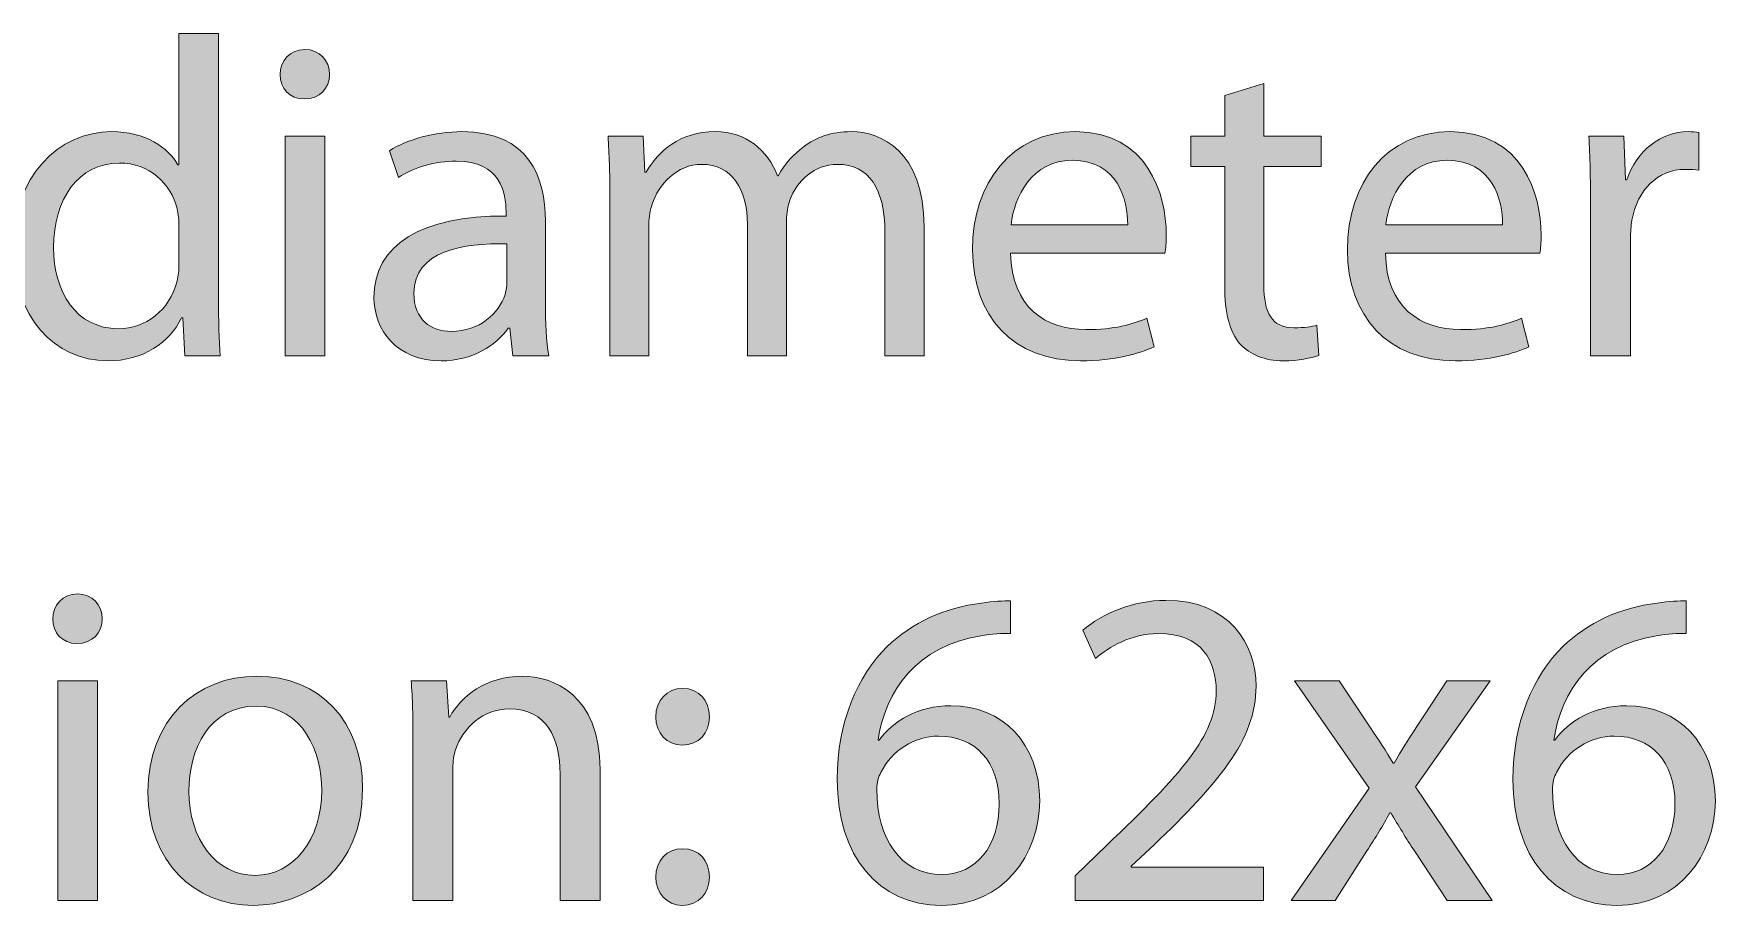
# Model space of a CAD drawing. Header units: inches. Extents: x 8 to 183, y -149 to -13.
# Drawn here: x 123.12 to 143.5, y -130.55 to -119.98 of the extents above; entities that cross this region are included whole.
import ezdxf

# ---------------------------------------------------------------- set-up
doc = ezdxf.new("R2010")
doc.units = ezdxf.units.IN
doc.header["$MEASUREMENT"] = 0
doc.layers.add('Layer 1', color=7, linetype='Continuous')

# ---------------------------------------------------------------- blocks, each defined once
blk = doc.blocks.new('block 7')
at = {"layer": 'Layer 1'}
h = blk.add_hatch(color=7, dxfattribs=at)
h.dxf.hatch_style = 2
edge = h.paths.add_edge_path()
edge.add_spline(control_points=[(125.356, -119.982), (125.356, -119.982), (125.356, -123.2), (125.356, -123.2), (125.356, -123.437), (125.367, -123.706), (125.378, -123.888), (125.378, -123.888), (124.949, -123.888), (124.949, -123.888), (124.949, -123.888), (124.927, -123.426), (124.927, -123.426), (124.927, -123.426), (124.911, -123.426), (124.911, -123.426), (124.768, -123.723), (124.449, -123.948), (124.014, -123.948), (123.37, -123.948), (122.87, -123.404), (122.87, -122.595), (122.864, -121.709), (123.42, -121.17), (124.063, -121.17), (124.476, -121.17), (124.746, -121.363), (124.867, -121.572), (124.867, -121.572), (124.878, -121.572), (124.878, -121.572), (124.878, -121.572), (124.878, -119.982), (124.878, -119.982), (124.878, -119.982), (125.356, -119.982), (125.356, -119.982)], knot_values=[0, 0, 0, 0, 1, 1, 1, 2, 2, 2, 3, 3, 3, 4, 4, 4, 5, 5, 5, 6, 6, 6, 7, 7, 7, 8, 8, 8, 9, 9, 9, 10, 10, 10, 11, 11, 11, 12, 12, 12, 12], degree=3, periodic=1)
edge = h.paths.add_edge_path()
edge.add_spline(control_points=[(124.878, -122.309), (124.878, -122.248), (124.872, -122.166), (124.856, -122.105), (124.784, -121.803), (124.52, -121.55), (124.157, -121.55), (123.656, -121.55), (123.359, -121.99), (123.359, -122.573), (123.359, -123.112), (123.629, -123.558), (124.146, -123.558), (124.47, -123.558), (124.768, -123.338), (124.856, -122.98), (124.872, -122.914), (124.878, -122.848), (124.878, -122.771), (124.878, -122.771), (124.878, -122.309), (124.878, -122.309)], knot_values=[0, 0, 0, 0, 1, 1, 1, 2, 2, 2, 3, 3, 3, 4, 4, 4, 5, 5, 5, 6, 6, 6, 7, 7, 7, 7], degree=3, periodic=1)
h = blk.add_hatch(color=7, dxfattribs=at)
h.dxf.hatch_style = 2
edge = h.paths.add_edge_path()
edge.add_spline(control_points=[(126.703, -120.477), (126.703, -120.642), (126.588, -120.774), (126.395, -120.774), (126.219, -120.774), (126.104, -120.642), (126.104, -120.477), (126.104, -120.312), (126.225, -120.174), (126.406, -120.174), (126.582, -120.174), (126.703, -120.306), (126.703, -120.477)], knot_values=[0, 0, 0, 0, 1, 1, 1, 2, 2, 2, 3, 3, 3, 4, 4, 4, 4], degree=3, periodic=1)
h.paths.add_polyline_path([(126.164, -123.888), (126.164, -121.225), (126.648, -121.225), (126.648, -123.888)])
h = blk.add_hatch(color=7, dxfattribs=at)
h.dxf.hatch_style = 2
edge = h.paths.add_edge_path()
edge.add_spline(control_points=[(138.028, -120.587), (138.028, -120.587), (138.028, -121.225), (138.028, -121.225), (138.028, -121.225), (138.721, -121.225), (138.721, -121.225), (138.721, -121.225), (138.721, -121.594), (138.721, -121.594), (138.721, -121.594), (138.028, -121.594), (138.028, -121.594), (138.028, -121.594), (138.028, -123.03), (138.028, -123.03), (138.028, -123.36), (138.121, -123.547), (138.391, -123.547), (138.523, -123.547), (138.6, -123.536), (138.671, -123.514), (138.671, -123.514), (138.693, -123.882), (138.693, -123.882), (138.6, -123.915), (138.451, -123.948), (138.264, -123.948), (138.039, -123.948), (137.857, -123.871), (137.742, -123.745), (137.61, -123.596), (137.554, -123.36), (137.554, -123.046), (137.554, -123.046), (137.554, -121.594), (137.554, -121.594), (137.554, -121.594), (137.142, -121.594), (137.142, -121.594), (137.142, -121.594), (137.142, -121.225), (137.142, -121.225), (137.142, -121.225), (137.554, -121.225), (137.554, -121.225), (137.554, -121.225), (137.554, -120.73), (137.554, -120.73), (137.554, -120.73), (138.028, -120.587), (138.028, -120.587)], knot_values=[0, 0, 0, 0, 1, 1, 1, 2, 2, 2, 3, 3, 3, 4, 4, 4, 5, 5, 5, 6, 6, 6, 7, 7, 7, 8, 8, 8, 9, 9, 9, 10, 10, 10, 11, 11, 11, 12, 12, 12, 13, 13, 13, 14, 14, 14, 15, 15, 15, 16, 16, 16, 17, 17, 17, 17], degree=3, periodic=1)
h = blk.add_hatch(color=7, dxfattribs=at)
h.dxf.hatch_style = 2
edge = h.paths.add_edge_path()
edge.add_spline(control_points=[(129.321, -123.25), (129.321, -123.481), (129.332, -123.706), (129.36, -123.888), (129.36, -123.888), (128.926, -123.888), (128.926, -123.888), (128.926, -123.888), (128.887, -123.552), (128.887, -123.552), (128.887, -123.552), (128.87, -123.552), (128.87, -123.552), (128.722, -123.761), (128.436, -123.948), (128.056, -123.948), (127.517, -123.948), (127.242, -123.569), (127.242, -123.184), (127.242, -122.54), (127.814, -122.188), (128.843, -122.193), (128.843, -122.193), (128.843, -122.138), (128.843, -122.138), (128.843, -121.924), (128.782, -121.522), (128.238, -121.528), (127.985, -121.528), (127.726, -121.599), (127.539, -121.726), (127.539, -121.726), (127.429, -121.401), (127.429, -121.401), (127.649, -121.264), (127.974, -121.17), (128.309, -121.17), (129.123, -121.17), (129.321, -121.726), (129.321, -122.254), (129.321, -122.254), (129.321, -123.25), (129.321, -123.25)], knot_values=[0, 0, 0, 0, 1, 1, 1, 2, 2, 2, 3, 3, 3, 4, 4, 4, 5, 5, 5, 6, 6, 6, 7, 7, 7, 8, 8, 8, 9, 9, 9, 10, 10, 10, 11, 11, 11, 12, 12, 12, 13, 13, 13, 14, 14, 14, 14], degree=3, periodic=1)
edge = h.paths.add_edge_path()
edge.add_spline(control_points=[(128.854, -122.529), (128.326, -122.518), (127.726, -122.611), (127.726, -123.129), (127.726, -123.448), (127.935, -123.591), (128.177, -123.591), (128.529, -123.591), (128.755, -123.371), (128.832, -123.145), (128.848, -123.09), (128.854, -123.035), (128.854, -122.991), (128.854, -122.991), (128.854, -122.529), (128.854, -122.529)], knot_values=[0, 0, 0, 0, 1, 1, 1, 2, 2, 2, 3, 3, 3, 4, 4, 4, 5, 5, 5, 5], degree=3, periodic=1)
h = blk.add_hatch(color=7, dxfattribs=at)
h.dxf.hatch_style = 2
edge = h.paths.add_edge_path()
edge.add_spline(control_points=[(130.102, -121.946), (130.102, -121.665), (130.091, -121.445), (130.08, -121.225), (130.08, -121.225), (130.504, -121.225), (130.504, -121.225), (130.504, -121.225), (130.526, -121.66), (130.526, -121.66), (130.526, -121.66), (130.542, -121.66), (130.542, -121.66), (130.691, -121.407), (130.938, -121.17), (131.384, -121.17), (131.742, -121.17), (132.016, -121.39), (132.132, -121.704), (132.132, -121.704), (132.143, -121.704), (132.143, -121.704), (132.226, -121.55), (132.336, -121.44), (132.446, -121.357), (132.605, -121.236), (132.776, -121.17), (133.029, -121.17), (133.386, -121.17), (133.909, -121.401), (133.909, -122.325), (133.909, -122.325), (133.909, -123.888), (133.909, -123.888), (133.909, -123.888), (133.436, -123.888), (133.436, -123.888), (133.436, -123.888), (133.436, -122.386), (133.436, -122.386), (133.436, -121.869), (133.243, -121.566), (132.858, -121.566), (132.578, -121.566), (132.369, -121.77), (132.281, -122.001), (132.259, -122.072), (132.242, -122.155), (132.242, -122.243), (132.242, -122.243), (132.242, -123.888), (132.242, -123.888), (132.242, -123.888), (131.769, -123.888), (131.769, -123.888), (131.769, -123.888), (131.769, -122.292), (131.769, -122.292), (131.769, -121.869), (131.582, -121.566), (131.213, -121.566), (130.916, -121.566), (130.691, -121.808), (130.614, -122.05), (130.586, -122.116), (130.575, -122.204), (130.575, -122.287), (130.575, -122.287), (130.575, -123.888), (130.575, -123.888), (130.575, -123.888), (130.102, -123.888), (130.102, -123.888), (130.102, -123.888), (130.102, -121.946), (130.102, -121.946)], knot_values=[0, 0, 0, 0, 1, 1, 1, 2, 2, 2, 3, 3, 3, 4, 4, 4, 5, 5, 5, 6, 6, 6, 7, 7, 7, 8, 8, 8, 9, 9, 9, 10, 10, 10, 11, 11, 11, 12, 12, 12, 13, 13, 13, 14, 14, 14, 15, 15, 15, 16, 16, 16, 17, 17, 17, 18, 18, 18, 19, 19, 19, 20, 20, 20, 21, 21, 21, 22, 22, 22, 23, 23, 23, 24, 24, 24, 25, 25, 25, 25], degree=3, periodic=1)
h = blk.add_hatch(color=7, dxfattribs=at)
h.dxf.hatch_style = 2
edge = h.paths.add_edge_path()
edge.add_spline(control_points=[(134.959, -122.644), (134.97, -123.299), (135.382, -123.569), (135.872, -123.569), (136.218, -123.569), (136.433, -123.508), (136.609, -123.431), (136.609, -123.431), (136.697, -123.778), (136.697, -123.778), (136.526, -123.855), (136.23, -123.948), (135.806, -123.948), (134.986, -123.948), (134.497, -123.404), (134.497, -122.601), (134.497, -121.797), (134.97, -121.17), (135.745, -121.17), (136.62, -121.17), (136.845, -121.929), (136.845, -122.419), (136.845, -122.518), (136.84, -122.589), (136.829, -122.644), (136.829, -122.644), (134.959, -122.644), (134.959, -122.644)], knot_values=[0, 0, 0, 0, 1, 1, 1, 2, 2, 2, 3, 3, 3, 4, 4, 4, 5, 5, 5, 6, 6, 6, 7, 7, 7, 8, 8, 8, 9, 9, 9, 9], degree=3, periodic=1)
edge = h.paths.add_edge_path()
edge.add_spline(control_points=[(136.378, -122.298), (136.383, -121.995), (136.252, -121.517), (135.707, -121.517), (135.212, -121.517), (135.003, -121.962), (134.964, -122.298), (134.964, -122.298), (136.378, -122.298), (136.378, -122.298)], knot_values=[0, 0, 0, 0, 1, 1, 1, 2, 2, 2, 3, 3, 3, 3], degree=3, periodic=1)
h = blk.add_hatch(color=7, dxfattribs=at)
h.dxf.hatch_style = 2
edge = h.paths.add_edge_path()
edge.add_spline(control_points=[(139.502, -122.644), (139.513, -123.299), (139.925, -123.569), (140.415, -123.569), (140.762, -123.569), (140.976, -123.508), (141.152, -123.431), (141.152, -123.431), (141.24, -123.778), (141.24, -123.778), (141.07, -123.855), (140.773, -123.948), (140.349, -123.948), (139.529, -123.948), (139.04, -123.404), (139.04, -122.601), (139.04, -121.797), (139.513, -121.17), (140.288, -121.17), (141.163, -121.17), (141.389, -121.929), (141.389, -122.419), (141.389, -122.518), (141.383, -122.589), (141.372, -122.644), (141.372, -122.644), (139.502, -122.644), (139.502, -122.644)], knot_values=[0, 0, 0, 0, 1, 1, 1, 2, 2, 2, 3, 3, 3, 4, 4, 4, 5, 5, 5, 6, 6, 6, 7, 7, 7, 8, 8, 8, 9, 9, 9, 9], degree=3, periodic=1)
edge = h.paths.add_edge_path()
edge.add_spline(control_points=[(140.921, -122.298), (140.927, -121.995), (140.795, -121.517), (140.25, -121.517), (139.755, -121.517), (139.546, -121.962), (139.507, -122.298), (139.507, -122.298), (140.921, -122.298), (140.921, -122.298)], knot_values=[0, 0, 0, 0, 1, 1, 1, 2, 2, 2, 3, 3, 3, 3], degree=3, periodic=1)
h = blk.add_hatch(color=7, dxfattribs=at)
h.dxf.hatch_style = 2
edge = h.paths.add_edge_path()
edge.add_spline(control_points=[(141.987, -122.056), (141.987, -121.742), (141.982, -121.473), (141.966, -121.225), (141.966, -121.225), (142.389, -121.225), (142.389, -121.225), (142.389, -121.225), (142.411, -121.753), (142.411, -121.753), (142.411, -121.753), (142.428, -121.753), (142.428, -121.753), (142.548, -121.396), (142.846, -121.17), (143.17, -121.17), (143.22, -121.17), (143.258, -121.176), (143.302, -121.181), (143.302, -121.181), (143.302, -121.638), (143.302, -121.638), (143.253, -121.627), (143.203, -121.627), (143.137, -121.627), (142.796, -121.627), (142.554, -121.88), (142.488, -122.243), (142.477, -122.309), (142.472, -122.391), (142.472, -122.468), (142.472, -122.468), (142.472, -123.888), (142.472, -123.888), (142.472, -123.888), (141.987, -123.888), (141.987, -123.888), (141.987, -123.888), (141.987, -122.056), (141.987, -122.056)], knot_values=[0, 0, 0, 0, 1, 1, 1, 2, 2, 2, 3, 3, 3, 4, 4, 4, 5, 5, 5, 6, 6, 6, 7, 7, 7, 8, 8, 8, 9, 9, 9, 10, 10, 10, 11, 11, 11, 12, 12, 12, 13, 13, 13, 13], degree=3, periodic=1)
h = blk.add_hatch(color=7, dxfattribs=at)
h.dxf.hatch_style = 2
edge = h.paths.add_edge_path()
edge.add_spline(control_points=[(123.948, -127.077), (123.948, -127.242), (123.832, -127.374), (123.64, -127.374), (123.464, -127.374), (123.348, -127.242), (123.348, -127.077), (123.348, -126.912), (123.469, -126.774), (123.651, -126.774), (123.827, -126.774), (123.948, -126.906), (123.948, -127.077)], knot_values=[0, 0, 0, 0, 1, 1, 1, 2, 2, 2, 3, 3, 3, 4, 4, 4, 4], degree=3, periodic=1)
h.paths.add_polyline_path([(123.409, -130.488), (123.409, -127.825), (123.893, -127.825), (123.893, -130.488)])
h = blk.add_hatch(color=7, dxfattribs=at)
h.dxf.hatch_style = 2
edge = h.paths.add_edge_path()
edge.add_spline(control_points=[(134.959, -127.253), (134.86, -127.247), (134.733, -127.258), (134.596, -127.28), (133.831, -127.401), (133.435, -127.952), (133.352, -128.546), (133.352, -128.546), (133.364, -128.546), (133.364, -128.546), (133.534, -128.315), (133.837, -128.128), (134.233, -128.128), (134.865, -128.128), (135.311, -128.59), (135.311, -129.283), (135.311, -129.943), (134.865, -130.548), (134.117, -130.548), (133.358, -130.548), (132.857, -129.954), (132.857, -129.024), (132.857, -128.32), (133.105, -127.765), (133.462, -127.412), (133.76, -127.121), (134.156, -126.939), (134.607, -126.884), (134.75, -126.862), (134.871, -126.857), (134.959, -126.857), (134.959, -126.857), (134.959, -127.253), (134.959, -127.253)], knot_values=[0, 0, 0, 0, 1, 1, 1, 2, 2, 2, 3, 3, 3, 4, 4, 4, 5, 5, 5, 6, 6, 6, 7, 7, 7, 8, 8, 8, 9, 9, 9, 10, 10, 10, 11, 11, 11, 11], degree=3, periodic=1)
edge = h.paths.add_edge_path()
edge.add_spline(control_points=[(134.821, -129.316), (134.821, -128.804), (134.53, -128.496), (134.084, -128.496), (133.792, -128.496), (133.518, -128.672), (133.386, -128.936), (133.358, -128.991), (133.336, -129.057), (133.336, -129.145), (133.341, -129.734), (133.616, -130.174), (134.128, -130.174), (134.541, -130.174), (134.821, -129.827), (134.821, -129.316)], knot_values=[0, 0, 0, 0, 1, 1, 1, 2, 2, 2, 3, 3, 3, 4, 4, 4, 5, 5, 5, 5], degree=3, periodic=1)
h = blk.add_hatch(color=7, dxfattribs=at)
h.dxf.hatch_style = 2
edge = h.paths.add_edge_path()
edge.add_spline(control_points=[(135.739, -130.488), (135.739, -130.488), (135.739, -130.191), (135.739, -130.191), (135.739, -130.191), (136.119, -129.822), (136.119, -129.822), (137.032, -128.953), (137.45, -128.491), (137.45, -127.952), (137.45, -127.589), (137.28, -127.253), (136.746, -127.253), (136.421, -127.253), (136.152, -127.418), (135.987, -127.555), (135.987, -127.555), (135.833, -127.214), (135.833, -127.214), (136.075, -127.011), (136.432, -126.851), (136.84, -126.851), (137.61, -126.851), (137.934, -127.379), (137.934, -127.891), (137.934, -128.551), (137.456, -129.085), (136.702, -129.811), (136.702, -129.811), (136.421, -130.075), (136.421, -130.075), (136.421, -130.075), (136.421, -130.086), (136.421, -130.086), (136.421, -130.086), (138.022, -130.086), (138.022, -130.086), (138.022, -130.086), (138.022, -130.488), (138.022, -130.488), (138.022, -130.488), (135.739, -130.488), (135.739, -130.488)], knot_values=[0, 0, 0, 0, 1, 1, 1, 2, 2, 2, 3, 3, 3, 4, 4, 4, 5, 5, 5, 6, 6, 6, 7, 7, 7, 8, 8, 8, 9, 9, 9, 10, 10, 10, 11, 11, 11, 12, 12, 12, 13, 13, 13, 14, 14, 14, 14], degree=3, periodic=1)
h = blk.add_hatch(color=7, dxfattribs=at)
h.dxf.hatch_style = 2
edge = h.paths.add_edge_path()
edge.add_spline(control_points=[(143.148, -127.253), (143.049, -127.247), (142.923, -127.258), (142.785, -127.28), (142.02, -127.401), (141.624, -127.952), (141.542, -128.546), (141.542, -128.546), (141.553, -128.546), (141.553, -128.546), (141.723, -128.315), (142.026, -128.128), (142.422, -128.128), (143.055, -128.128), (143.5, -128.59), (143.5, -129.283), (143.5, -129.943), (143.055, -130.548), (142.307, -130.548), (141.547, -130.548), (141.047, -129.954), (141.047, -129.024), (141.047, -128.32), (141.294, -127.765), (141.652, -127.412), (141.949, -127.121), (142.345, -126.939), (142.796, -126.884), (142.939, -126.862), (143.06, -126.857), (143.148, -126.857), (143.148, -126.857), (143.148, -127.253), (143.148, -127.253)], knot_values=[0, 0, 0, 0, 1, 1, 1, 2, 2, 2, 3, 3, 3, 4, 4, 4, 5, 5, 5, 6, 6, 6, 7, 7, 7, 8, 8, 8, 9, 9, 9, 10, 10, 10, 11, 11, 11, 11], degree=3, periodic=1)
edge = h.paths.add_edge_path()
edge.add_spline(control_points=[(143.011, -129.316), (143.011, -128.804), (142.719, -128.496), (142.274, -128.496), (141.982, -128.496), (141.707, -128.672), (141.575, -128.936), (141.547, -128.991), (141.525, -129.057), (141.525, -129.145), (141.531, -129.734), (141.806, -130.174), (142.317, -130.174), (142.73, -130.174), (143.011, -129.827), (143.011, -129.316)], knot_values=[0, 0, 0, 0, 1, 1, 1, 2, 2, 2, 3, 3, 3, 4, 4, 4, 5, 5, 5, 5], degree=3, periodic=1)
h = blk.add_hatch(color=7, dxfattribs=at)
h.dxf.hatch_style = 2
edge = h.paths.add_edge_path()
edge.add_spline(control_points=[(127.105, -129.134), (127.105, -130.119), (126.418, -130.548), (125.779, -130.548), (125.064, -130.548), (124.503, -130.02), (124.503, -129.178), (124.503, -128.293), (125.092, -127.77), (125.824, -127.77), (126.588, -127.77), (127.105, -128.326), (127.105, -129.134)], knot_values=[0, 0, 0, 0, 1, 1, 1, 2, 2, 2, 3, 3, 3, 4, 4, 4, 4], degree=3, periodic=1)
edge = h.paths.add_edge_path()
edge.add_spline(control_points=[(124.998, -129.162), (124.998, -129.745), (125.328, -130.185), (125.802, -130.185), (126.264, -130.185), (126.61, -129.75), (126.61, -129.151), (126.61, -128.7), (126.384, -128.133), (125.813, -128.133), (125.246, -128.133), (124.998, -128.661), (124.998, -129.162)], knot_values=[0, 0, 0, 0, 1, 1, 1, 2, 2, 2, 3, 3, 3, 4, 4, 4, 4], degree=3, periodic=1)
h = blk.add_hatch(color=7, dxfattribs=at)
h.dxf.hatch_style = 2
edge = h.paths.add_edge_path()
edge.add_spline(control_points=[(127.715, -128.546), (127.715, -128.265), (127.71, -128.045), (127.693, -127.825), (127.693, -127.825), (128.122, -127.825), (128.122, -127.825), (128.122, -127.825), (128.15, -128.265), (128.15, -128.265), (128.15, -128.265), (128.161, -128.265), (128.161, -128.265), (128.293, -128.018), (128.601, -127.77), (129.041, -127.77), (129.41, -127.77), (129.982, -127.99), (129.982, -128.903), (129.982, -128.903), (129.982, -130.488), (129.982, -130.488), (129.982, -130.488), (129.497, -130.488), (129.497, -130.488), (129.497, -130.488), (129.497, -128.953), (129.497, -128.953), (129.497, -128.524), (129.338, -128.166), (128.881, -128.166), (128.568, -128.166), (128.32, -128.392), (128.232, -128.661), (128.21, -128.722), (128.199, -128.804), (128.199, -128.887), (128.199, -128.887), (128.199, -130.488), (128.199, -130.488), (128.199, -130.488), (127.715, -130.488), (127.715, -130.488), (127.715, -130.488), (127.715, -128.546), (127.715, -128.546)], knot_values=[0, 0, 0, 0, 1, 1, 1, 2, 2, 2, 3, 3, 3, 4, 4, 4, 5, 5, 5, 6, 6, 6, 7, 7, 7, 8, 8, 8, 9, 9, 9, 10, 10, 10, 11, 11, 11, 12, 12, 12, 13, 13, 13, 14, 14, 14, 15, 15, 15, 15], degree=3, periodic=1)
h = blk.add_hatch(color=7, dxfattribs=at)
h.dxf.hatch_style = 2
edge = h.paths.add_edge_path()
edge.add_spline(control_points=[(130.658, -128.265), (130.658, -128.062), (130.795, -127.919), (130.982, -127.919), (131.18, -127.919), (131.307, -128.062), (131.307, -128.265), (131.307, -128.458), (131.18, -128.606), (130.977, -128.606), (130.79, -128.606), (130.658, -128.458), (130.658, -128.265)], knot_values=[0, 0, 0, 0, 1, 1, 1, 2, 2, 2, 3, 3, 3, 4, 4, 4, 4], degree=3, periodic=1)
edge = h.paths.add_edge_path()
edge.add_spline(control_points=[(130.658, -130.207), (130.658, -130.004), (130.795, -129.861), (130.982, -129.861), (131.18, -129.861), (131.307, -130.004), (131.307, -130.207), (131.307, -130.4), (131.18, -130.548), (130.977, -130.548), (130.79, -130.548), (130.658, -130.4), (130.658, -130.207)], knot_values=[0, 0, 0, 0, 1, 1, 1, 2, 2, 2, 3, 3, 3, 4, 4, 4, 4], degree=3, periodic=1)
h = blk.add_hatch(color=7, dxfattribs=at)
h.dxf.hatch_style = 2
edge = h.paths.add_edge_path()
edge.add_spline(control_points=[(138.94, -127.825), (138.94, -127.825), (139.32, -128.397), (139.32, -128.397), (139.424, -128.546), (139.507, -128.678), (139.595, -128.826), (139.595, -128.826), (139.606, -128.826), (139.606, -128.826), (139.694, -128.672), (139.782, -128.535), (139.875, -128.392), (139.875, -128.392), (140.244, -127.825), (140.244, -127.825), (140.244, -127.825), (140.772, -127.825), (140.772, -127.825), (140.772, -127.825), (139.864, -129.112), (139.864, -129.112), (139.864, -129.112), (140.794, -130.488), (140.794, -130.488), (140.794, -130.488), (140.25, -130.488), (140.25, -130.488), (140.25, -130.488), (139.854, -129.888), (139.854, -129.888), (139.749, -129.734), (139.661, -129.585), (139.567, -129.426), (139.567, -129.426), (139.556, -129.426), (139.556, -129.426), (139.469, -129.585), (139.38, -129.729), (139.276, -129.888), (139.276, -129.888), (138.891, -130.488), (138.891, -130.488), (138.891, -130.488), (138.357, -130.488), (138.357, -130.488), (138.357, -130.488), (139.304, -129.129), (139.304, -129.129), (139.304, -129.129), (138.401, -127.825), (138.401, -127.825), (138.401, -127.825), (138.94, -127.825), (138.94, -127.825)], knot_values=[0, 0, 0, 0, 1, 1, 1, 2, 2, 2, 3, 3, 3, 4, 4, 4, 5, 5, 5, 6, 6, 6, 7, 7, 7, 8, 8, 8, 9, 9, 9, 10, 10, 10, 11, 11, 11, 12, 12, 12, 13, 13, 13, 14, 14, 14, 15, 15, 15, 16, 16, 16, 17, 17, 17, 18, 18, 18, 18], degree=3, periodic=1)
at = {"layer": 'Layer 1', "lineweight": 0}
for points in [[(126.164, -123.888), (126.164, -121.225), (126.648, -121.225), (126.648, -123.888), (126.164, -123.888)], [(123.409, -130.488), (123.409, -127.825), (123.893, -127.825), (123.893, -130.488), (123.409, -130.488)]]:
    blk.add_lwpolyline(points, dxfattribs=at)
for points, knots in [([(125.356, -119.982), (125.356, -119.982), (125.356, -123.2), (125.356, -123.2), (125.356, -123.437), (125.367, -123.706), (125.378, -123.888), (125.378, -123.888), (124.949, -123.888), (124.949, -123.888), (124.949, -123.888), (124.927, -123.426), (124.927, -123.426), (124.927, -123.426), (124.911, -123.426), (124.911, -123.426), (124.768, -123.723), (124.449, -123.948), (124.014, -123.948), (123.37, -123.948), (122.87, -123.404), (122.87, -122.595), (122.864, -121.709), (123.42, -121.17), (124.063, -121.17), (124.476, -121.17), (124.746, -121.363), (124.867, -121.572), (124.867, -121.572), (124.878, -121.572), (124.878, -121.572), (124.878, -121.572), (124.878, -119.982), (124.878, -119.982), (124.878, -119.982), (125.356, -119.982), (125.356, -119.982)], [0, 0, 0, 0, 1, 1, 1, 2, 2, 2, 3, 3, 3, 4, 4, 4, 5, 5, 5, 6, 6, 6, 7, 7, 7, 8, 8, 8, 9, 9, 9, 10, 10, 10, 11, 11, 11, 12, 12, 12, 12]), ([(126.703, -120.477), (126.703, -120.642), (126.588, -120.774), (126.395, -120.774), (126.219, -120.774), (126.104, -120.642), (126.104, -120.477), (126.104, -120.312), (126.225, -120.174), (126.406, -120.174), (126.582, -120.174), (126.703, -120.306), (126.703, -120.477)], [0, 0, 0, 0, 1, 1, 1, 2, 2, 2, 3, 3, 3, 4, 4, 4, 4]), ([(138.028, -120.587), (138.028, -120.587), (138.028, -121.225), (138.028, -121.225), (138.028, -121.225), (138.721, -121.225), (138.721, -121.225), (138.721, -121.225), (138.721, -121.594), (138.721, -121.594), (138.721, -121.594), (138.028, -121.594), (138.028, -121.594), (138.028, -121.594), (138.028, -123.03), (138.028, -123.03), (138.028, -123.36), (138.121, -123.547), (138.391, -123.547), (138.523, -123.547), (138.6, -123.536), (138.671, -123.514), (138.671, -123.514), (138.693, -123.882), (138.693, -123.882), (138.6, -123.915), (138.451, -123.948), (138.264, -123.948), (138.039, -123.948), (137.857, -123.871), (137.742, -123.745), (137.61, -123.596), (137.554, -123.36), (137.554, -123.046), (137.554, -123.046), (137.554, -121.594), (137.554, -121.594), (137.554, -121.594), (137.142, -121.594), (137.142, -121.594), (137.142, -121.594), (137.142, -121.225), (137.142, -121.225), (137.142, -121.225), (137.554, -121.225), (137.554, -121.225), (137.554, -121.225), (137.554, -120.73), (137.554, -120.73), (137.554, -120.73), (138.028, -120.587), (138.028, -120.587)], [0, 0, 0, 0, 1, 1, 1, 2, 2, 2, 3, 3, 3, 4, 4, 4, 5, 5, 5, 6, 6, 6, 7, 7, 7, 8, 8, 8, 9, 9, 9, 10, 10, 10, 11, 11, 11, 12, 12, 12, 13, 13, 13, 14, 14, 14, 15, 15, 15, 16, 16, 16, 17, 17, 17, 17]), ([(129.321, -123.25), (129.321, -123.481), (129.332, -123.706), (129.36, -123.888), (129.36, -123.888), (128.926, -123.888), (128.926, -123.888), (128.926, -123.888), (128.887, -123.552), (128.887, -123.552), (128.887, -123.552), (128.87, -123.552), (128.87, -123.552), (128.722, -123.761), (128.436, -123.948), (128.056, -123.948), (127.517, -123.948), (127.242, -123.569), (127.242, -123.184), (127.242, -122.54), (127.814, -122.188), (128.843, -122.193), (128.843, -122.193), (128.843, -122.138), (128.843, -122.138), (128.843, -121.924), (128.782, -121.522), (128.238, -121.528), (127.985, -121.528), (127.726, -121.599), (127.539, -121.726), (127.539, -121.726), (127.429, -121.401), (127.429, -121.401), (127.649, -121.264), (127.974, -121.17), (128.309, -121.17), (129.123, -121.17), (129.321, -121.726), (129.321, -122.254), (129.321, -122.254), (129.321, -123.25), (129.321, -123.25)], [0, 0, 0, 0, 1, 1, 1, 2, 2, 2, 3, 3, 3, 4, 4, 4, 5, 5, 5, 6, 6, 6, 7, 7, 7, 8, 8, 8, 9, 9, 9, 10, 10, 10, 11, 11, 11, 12, 12, 12, 13, 13, 13, 14, 14, 14, 14]), ([(130.102, -121.946), (130.102, -121.665), (130.091, -121.445), (130.08, -121.225), (130.08, -121.225), (130.504, -121.225), (130.504, -121.225), (130.504, -121.225), (130.526, -121.66), (130.526, -121.66), (130.526, -121.66), (130.542, -121.66), (130.542, -121.66), (130.691, -121.407), (130.938, -121.17), (131.384, -121.17), (131.742, -121.17), (132.016, -121.39), (132.132, -121.704), (132.132, -121.704), (132.143, -121.704), (132.143, -121.704), (132.226, -121.55), (132.336, -121.44), (132.446, -121.357), (132.605, -121.236), (132.776, -121.17), (133.029, -121.17), (133.386, -121.17), (133.909, -121.401), (133.909, -122.325), (133.909, -122.325), (133.909, -123.888), (133.909, -123.888), (133.909, -123.888), (133.436, -123.888), (133.436, -123.888), (133.436, -123.888), (133.436, -122.386), (133.436, -122.386), (133.436, -121.869), (133.243, -121.566), (132.858, -121.566), (132.578, -121.566), (132.369, -121.77), (132.281, -122.001), (132.259, -122.072), (132.242, -122.155), (132.242, -122.243), (132.242, -122.243), (132.242, -123.888), (132.242, -123.888), (132.242, -123.888), (131.769, -123.888), (131.769, -123.888), (131.769, -123.888), (131.769, -122.292), (131.769, -122.292), (131.769, -121.869), (131.582, -121.566), (131.213, -121.566), (130.916, -121.566), (130.691, -121.808), (130.614, -122.05), (130.586, -122.116), (130.575, -122.204), (130.575, -122.287), (130.575, -122.287), (130.575, -123.888), (130.575, -123.888), (130.575, -123.888), (130.102, -123.888), (130.102, -123.888), (130.102, -123.888), (130.102, -121.946), (130.102, -121.946)], [0, 0, 0, 0, 1, 1, 1, 2, 2, 2, 3, 3, 3, 4, 4, 4, 5, 5, 5, 6, 6, 6, 7, 7, 7, 8, 8, 8, 9, 9, 9, 10, 10, 10, 11, 11, 11, 12, 12, 12, 13, 13, 13, 14, 14, 14, 15, 15, 15, 16, 16, 16, 17, 17, 17, 18, 18, 18, 19, 19, 19, 20, 20, 20, 21, 21, 21, 22, 22, 22, 23, 23, 23, 24, 24, 24, 25, 25, 25, 25]), ([(134.959, -122.644), (134.97, -123.299), (135.382, -123.569), (135.872, -123.569), (136.218, -123.569), (136.433, -123.508), (136.609, -123.431), (136.609, -123.431), (136.697, -123.778), (136.697, -123.778), (136.526, -123.855), (136.23, -123.948), (135.806, -123.948), (134.986, -123.948), (134.497, -123.404), (134.497, -122.601), (134.497, -121.797), (134.97, -121.17), (135.745, -121.17), (136.62, -121.17), (136.845, -121.929), (136.845, -122.419), (136.845, -122.518), (136.84, -122.589), (136.829, -122.644), (136.829, -122.644), (134.959, -122.644), (134.959, -122.644)], [0, 0, 0, 0, 1, 1, 1, 2, 2, 2, 3, 3, 3, 4, 4, 4, 5, 5, 5, 6, 6, 6, 7, 7, 7, 8, 8, 8, 9, 9, 9, 9]), ([(139.502, -122.644), (139.513, -123.299), (139.925, -123.569), (140.415, -123.569), (140.762, -123.569), (140.976, -123.508), (141.152, -123.431), (141.152, -123.431), (141.24, -123.778), (141.24, -123.778), (141.07, -123.855), (140.773, -123.948), (140.349, -123.948), (139.529, -123.948), (139.04, -123.404), (139.04, -122.601), (139.04, -121.797), (139.513, -121.17), (140.288, -121.17), (141.163, -121.17), (141.389, -121.929), (141.389, -122.419), (141.389, -122.518), (141.383, -122.589), (141.372, -122.644), (141.372, -122.644), (139.502, -122.644), (139.502, -122.644)], [0, 0, 0, 0, 1, 1, 1, 2, 2, 2, 3, 3, 3, 4, 4, 4, 5, 5, 5, 6, 6, 6, 7, 7, 7, 8, 8, 8, 9, 9, 9, 9]), ([(141.987, -122.056), (141.987, -121.742), (141.982, -121.473), (141.966, -121.225), (141.966, -121.225), (142.389, -121.225), (142.389, -121.225), (142.389, -121.225), (142.411, -121.753), (142.411, -121.753), (142.411, -121.753), (142.428, -121.753), (142.428, -121.753), (142.548, -121.396), (142.846, -121.17), (143.17, -121.17), (143.22, -121.17), (143.258, -121.176), (143.302, -121.181), (143.302, -121.181), (143.302, -121.638), (143.302, -121.638), (143.253, -121.627), (143.203, -121.627), (143.137, -121.627), (142.796, -121.627), (142.554, -121.88), (142.488, -122.243), (142.477, -122.309), (142.472, -122.391), (142.472, -122.468), (142.472, -122.468), (142.472, -123.888), (142.472, -123.888), (142.472, -123.888), (141.987, -123.888), (141.987, -123.888), (141.987, -123.888), (141.987, -122.056), (141.987, -122.056)], [0, 0, 0, 0, 1, 1, 1, 2, 2, 2, 3, 3, 3, 4, 4, 4, 5, 5, 5, 6, 6, 6, 7, 7, 7, 8, 8, 8, 9, 9, 9, 10, 10, 10, 11, 11, 11, 12, 12, 12, 13, 13, 13, 13]), ([(124.878, -122.309), (124.878, -122.248), (124.872, -122.166), (124.856, -122.105), (124.784, -121.803), (124.52, -121.55), (124.157, -121.55), (123.656, -121.55), (123.359, -121.99), (123.359, -122.573), (123.359, -123.112), (123.629, -123.558), (124.146, -123.558), (124.47, -123.558), (124.768, -123.338), (124.856, -122.98), (124.872, -122.914), (124.878, -122.848), (124.878, -122.771), (124.878, -122.771), (124.878, -122.309), (124.878, -122.309)], [0, 0, 0, 0, 1, 1, 1, 2, 2, 2, 3, 3, 3, 4, 4, 4, 5, 5, 5, 6, 6, 6, 7, 7, 7, 7]), ([(136.378, -122.298), (136.383, -121.995), (136.252, -121.517), (135.707, -121.517), (135.212, -121.517), (135.003, -121.962), (134.964, -122.298), (134.964, -122.298), (136.378, -122.298), (136.378, -122.298)], [0, 0, 0, 0, 1, 1, 1, 2, 2, 2, 3, 3, 3, 3]), ([(140.921, -122.298), (140.927, -121.995), (140.795, -121.517), (140.25, -121.517), (139.755, -121.517), (139.546, -121.962), (139.507, -122.298), (139.507, -122.298), (140.921, -122.298), (140.921, -122.298)], [0, 0, 0, 0, 1, 1, 1, 2, 2, 2, 3, 3, 3, 3]), ([(128.854, -122.529), (128.326, -122.518), (127.726, -122.611), (127.726, -123.129), (127.726, -123.448), (127.935, -123.591), (128.177, -123.591), (128.529, -123.591), (128.755, -123.371), (128.832, -123.145), (128.848, -123.09), (128.854, -123.035), (128.854, -122.991), (128.854, -122.991), (128.854, -122.529), (128.854, -122.529)], [0, 0, 0, 0, 1, 1, 1, 2, 2, 2, 3, 3, 3, 4, 4, 4, 5, 5, 5, 5]), ([(123.948, -127.077), (123.948, -127.242), (123.832, -127.374), (123.64, -127.374), (123.464, -127.374), (123.348, -127.242), (123.348, -127.077), (123.348, -126.912), (123.469, -126.774), (123.651, -126.774), (123.827, -126.774), (123.948, -126.906), (123.948, -127.077)], [0, 0, 0, 0, 1, 1, 1, 2, 2, 2, 3, 3, 3, 4, 4, 4, 4]), ([(134.959, -127.253), (134.86, -127.247), (134.733, -127.258), (134.596, -127.28), (133.831, -127.401), (133.435, -127.952), (133.352, -128.546), (133.352, -128.546), (133.364, -128.546), (133.364, -128.546), (133.534, -128.315), (133.837, -128.128), (134.233, -128.128), (134.865, -128.128), (135.311, -128.59), (135.311, -129.283), (135.311, -129.943), (134.865, -130.548), (134.117, -130.548), (133.358, -130.548), (132.857, -129.954), (132.857, -129.024), (132.857, -128.32), (133.105, -127.765), (133.462, -127.412), (133.76, -127.121), (134.156, -126.939), (134.607, -126.884), (134.75, -126.862), (134.871, -126.857), (134.959, -126.857), (134.959, -126.857), (134.959, -127.253), (134.959, -127.253)], [0, 0, 0, 0, 1, 1, 1, 2, 2, 2, 3, 3, 3, 4, 4, 4, 5, 5, 5, 6, 6, 6, 7, 7, 7, 8, 8, 8, 9, 9, 9, 10, 10, 10, 11, 11, 11, 11]), ([(135.739, -130.488), (135.739, -130.488), (135.739, -130.191), (135.739, -130.191), (135.739, -130.191), (136.119, -129.822), (136.119, -129.822), (137.032, -128.953), (137.45, -128.491), (137.45, -127.952), (137.45, -127.589), (137.28, -127.253), (136.746, -127.253), (136.421, -127.253), (136.152, -127.418), (135.987, -127.555), (135.987, -127.555), (135.833, -127.214), (135.833, -127.214), (136.075, -127.011), (136.432, -126.851), (136.84, -126.851), (137.61, -126.851), (137.934, -127.379), (137.934, -127.891), (137.934, -128.551), (137.456, -129.085), (136.702, -129.811), (136.702, -129.811), (136.421, -130.075), (136.421, -130.075), (136.421, -130.075), (136.421, -130.086), (136.421, -130.086), (136.421, -130.086), (138.022, -130.086), (138.022, -130.086), (138.022, -130.086), (138.022, -130.488), (138.022, -130.488), (138.022, -130.488), (135.739, -130.488), (135.739, -130.488)], [0, 0, 0, 0, 1, 1, 1, 2, 2, 2, 3, 3, 3, 4, 4, 4, 5, 5, 5, 6, 6, 6, 7, 7, 7, 8, 8, 8, 9, 9, 9, 10, 10, 10, 11, 11, 11, 12, 12, 12, 13, 13, 13, 14, 14, 14, 14]), ([(143.148, -127.253), (143.049, -127.247), (142.923, -127.258), (142.785, -127.28), (142.02, -127.401), (141.624, -127.952), (141.542, -128.546), (141.542, -128.546), (141.553, -128.546), (141.553, -128.546), (141.723, -128.315), (142.026, -128.128), (142.422, -128.128), (143.055, -128.128), (143.5, -128.59), (143.5, -129.283), (143.5, -129.943), (143.055, -130.548), (142.307, -130.548), (141.547, -130.548), (141.047, -129.954), (141.047, -129.024), (141.047, -128.32), (141.294, -127.765), (141.652, -127.412), (141.949, -127.121), (142.345, -126.939), (142.796, -126.884), (142.939, -126.862), (143.06, -126.857), (143.148, -126.857), (143.148, -126.857), (143.148, -127.253), (143.148, -127.253)], [0, 0, 0, 0, 1, 1, 1, 2, 2, 2, 3, 3, 3, 4, 4, 4, 5, 5, 5, 6, 6, 6, 7, 7, 7, 8, 8, 8, 9, 9, 9, 10, 10, 10, 11, 11, 11, 11]), ([(127.105, -129.134), (127.105, -130.119), (126.418, -130.548), (125.779, -130.548), (125.064, -130.548), (124.503, -130.02), (124.503, -129.178), (124.503, -128.293), (125.092, -127.77), (125.824, -127.77), (126.588, -127.77), (127.105, -128.326), (127.105, -129.134)], [0, 0, 0, 0, 1, 1, 1, 2, 2, 2, 3, 3, 3, 4, 4, 4, 4]), ([(127.715, -128.546), (127.715, -128.265), (127.71, -128.045), (127.693, -127.825), (127.693, -127.825), (128.122, -127.825), (128.122, -127.825), (128.122, -127.825), (128.15, -128.265), (128.15, -128.265), (128.15, -128.265), (128.161, -128.265), (128.161, -128.265), (128.293, -128.018), (128.601, -127.77), (129.041, -127.77), (129.41, -127.77), (129.982, -127.99), (129.982, -128.903), (129.982, -128.903), (129.982, -130.488), (129.982, -130.488), (129.982, -130.488), (129.497, -130.488), (129.497, -130.488), (129.497, -130.488), (129.497, -128.953), (129.497, -128.953), (129.497, -128.524), (129.338, -128.166), (128.881, -128.166), (128.568, -128.166), (128.32, -128.392), (128.232, -128.661), (128.21, -128.722), (128.199, -128.804), (128.199, -128.887), (128.199, -128.887), (128.199, -130.488), (128.199, -130.488), (128.199, -130.488), (127.715, -130.488), (127.715, -130.488), (127.715, -130.488), (127.715, -128.546), (127.715, -128.546)], [0, 0, 0, 0, 1, 1, 1, 2, 2, 2, 3, 3, 3, 4, 4, 4, 5, 5, 5, 6, 6, 6, 7, 7, 7, 8, 8, 8, 9, 9, 9, 10, 10, 10, 11, 11, 11, 12, 12, 12, 13, 13, 13, 14, 14, 14, 15, 15, 15, 15]), ([(130.658, -128.265), (130.658, -128.062), (130.795, -127.919), (130.982, -127.919), (131.18, -127.919), (131.307, -128.062), (131.307, -128.265), (131.307, -128.458), (131.18, -128.606), (130.977, -128.606), (130.79, -128.606), (130.658, -128.458), (130.658, -128.265)], [0, 0, 0, 0, 1, 1, 1, 2, 2, 2, 3, 3, 3, 4, 4, 4, 4]), ([(138.94, -127.825), (138.94, -127.825), (139.32, -128.397), (139.32, -128.397), (139.424, -128.546), (139.507, -128.678), (139.595, -128.826), (139.595, -128.826), (139.606, -128.826), (139.606, -128.826), (139.694, -128.672), (139.782, -128.535), (139.875, -128.392), (139.875, -128.392), (140.244, -127.825), (140.244, -127.825), (140.244, -127.825), (140.772, -127.825), (140.772, -127.825), (140.772, -127.825), (139.864, -129.112), (139.864, -129.112), (139.864, -129.112), (140.794, -130.488), (140.794, -130.488), (140.794, -130.488), (140.25, -130.488), (140.25, -130.488), (140.25, -130.488), (139.854, -129.888), (139.854, -129.888), (139.749, -129.734), (139.661, -129.585), (139.567, -129.426), (139.567, -129.426), (139.556, -129.426), (139.556, -129.426), (139.469, -129.585), (139.38, -129.729), (139.276, -129.888), (139.276, -129.888), (138.891, -130.488), (138.891, -130.488), (138.891, -130.488), (138.357, -130.488), (138.357, -130.488), (138.357, -130.488), (139.304, -129.129), (139.304, -129.129), (139.304, -129.129), (138.401, -127.825), (138.401, -127.825), (138.401, -127.825), (138.94, -127.825), (138.94, -127.825)], [0, 0, 0, 0, 1, 1, 1, 2, 2, 2, 3, 3, 3, 4, 4, 4, 5, 5, 5, 6, 6, 6, 7, 7, 7, 8, 8, 8, 9, 9, 9, 10, 10, 10, 11, 11, 11, 12, 12, 12, 13, 13, 13, 14, 14, 14, 15, 15, 15, 16, 16, 16, 17, 17, 17, 18, 18, 18, 18]), ([(124.998, -129.162), (124.998, -129.745), (125.328, -130.185), (125.802, -130.185), (126.264, -130.185), (126.61, -129.75), (126.61, -129.151), (126.61, -128.7), (126.384, -128.133), (125.813, -128.133), (125.246, -128.133), (124.998, -128.661), (124.998, -129.162)], [0, 0, 0, 0, 1, 1, 1, 2, 2, 2, 3, 3, 3, 4, 4, 4, 4]), ([(134.821, -129.316), (134.821, -128.804), (134.53, -128.496), (134.084, -128.496), (133.792, -128.496), (133.518, -128.672), (133.386, -128.936), (133.358, -128.991), (133.336, -129.057), (133.336, -129.145), (133.341, -129.734), (133.616, -130.174), (134.128, -130.174), (134.541, -130.174), (134.821, -129.827), (134.821, -129.316)], [0, 0, 0, 0, 1, 1, 1, 2, 2, 2, 3, 3, 3, 4, 4, 4, 5, 5, 5, 5]), ([(143.011, -129.316), (143.011, -128.804), (142.719, -128.496), (142.274, -128.496), (141.982, -128.496), (141.707, -128.672), (141.575, -128.936), (141.547, -128.991), (141.525, -129.057), (141.525, -129.145), (141.531, -129.734), (141.806, -130.174), (142.317, -130.174), (142.73, -130.174), (143.011, -129.827), (143.011, -129.316)], [0, 0, 0, 0, 1, 1, 1, 2, 2, 2, 3, 3, 3, 4, 4, 4, 5, 5, 5, 5]), ([(130.658, -130.207), (130.658, -130.004), (130.795, -129.861), (130.982, -129.861), (131.18, -129.861), (131.307, -130.004), (131.307, -130.207), (131.307, -130.4), (131.18, -130.548), (130.977, -130.548), (130.79, -130.548), (130.658, -130.4), (130.658, -130.207)], [0, 0, 0, 0, 1, 1, 1, 2, 2, 2, 3, 3, 3, 4, 4, 4, 4])]:
    blk.add_open_spline(points, degree=3, knots=knots, dxfattribs=at)

msp = doc.modelspace()

# ---------------------------------------------------------------- block references
at = {"layer": 'Layer 1'}
msp.add_blockref('block 7', (0, 0), dxfattribs=at)

doc.saveas('drawing.dxf')
